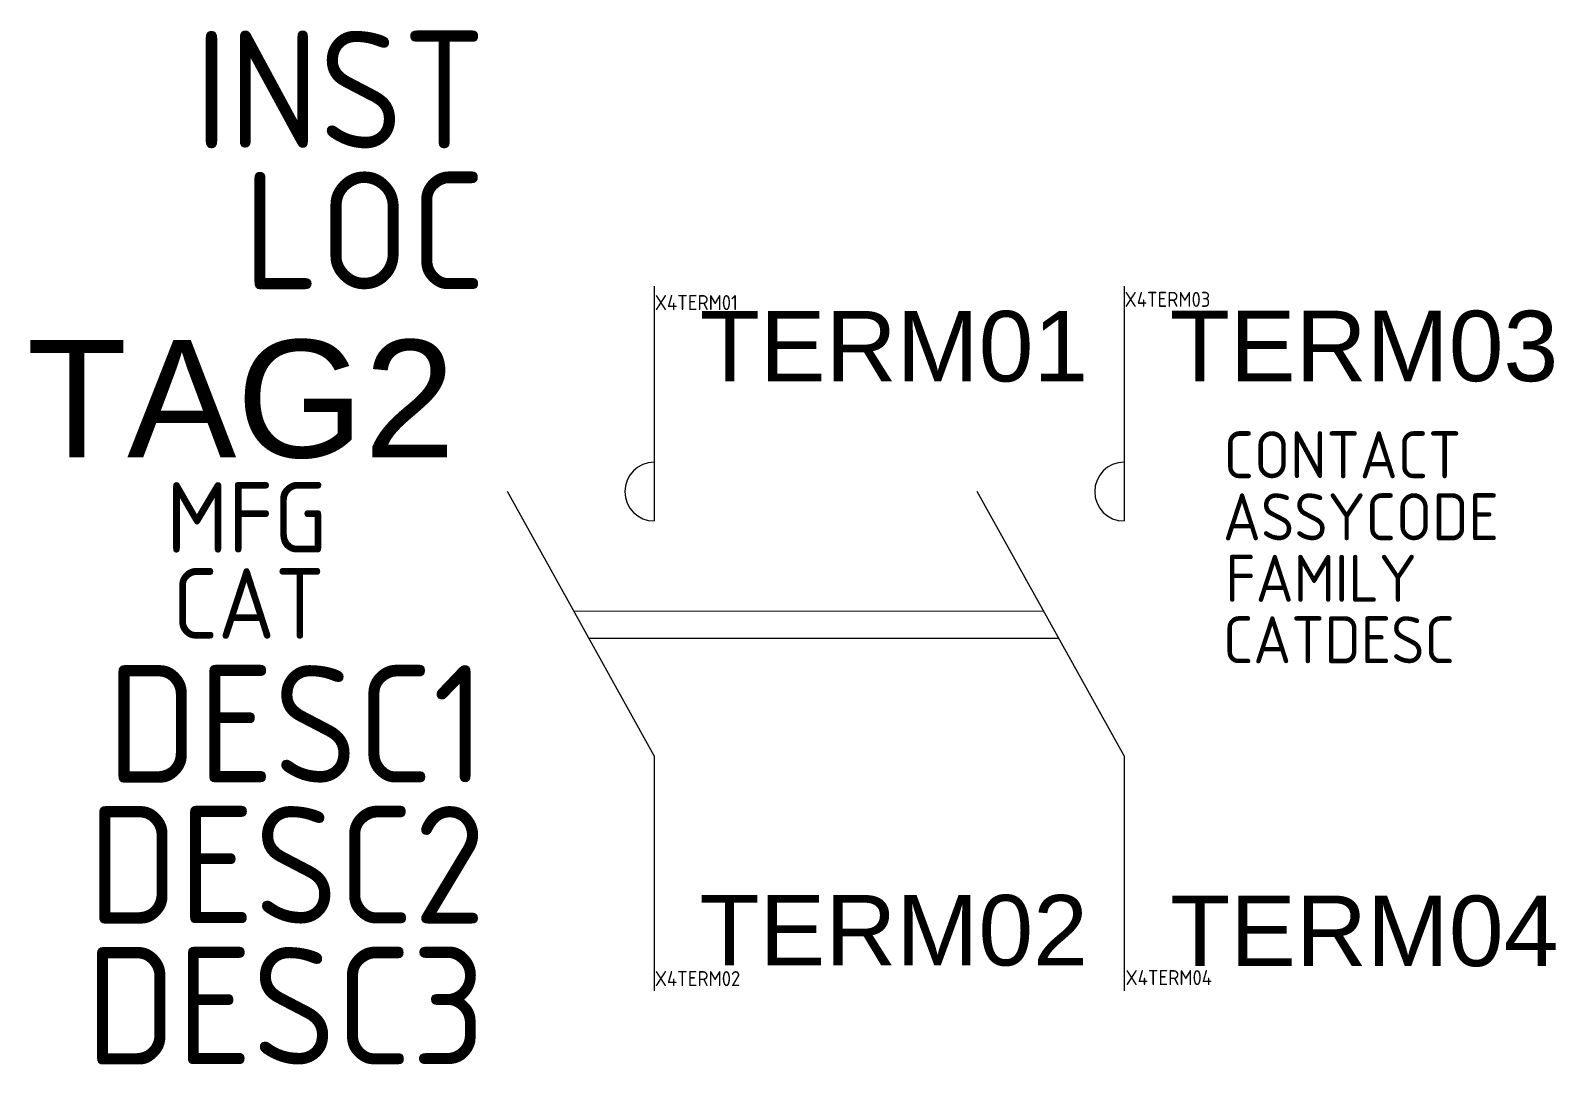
# Model space of a CAD drawing. Header units: millimetres. Extents: x -23.3 to 9.1, y -6.5 to 15.5.
import ezdxf
from ezdxf.enums import TextEntityAlignment as Align

# ---------------------------------------------------------------- set-up
doc = ezdxf.new("R2010")
doc.units = ezdxf.units.MM
doc.styles.get("Standard").update_dxf_attribs({"font": 'ARIAL.TTF'})
doc.styles.add('WD_IEC', font='ISOCP2.shx', dxfattribs={"width": 0.9, "height": 4})

msp = doc.modelspace()

# ---------------------------------------------------------------- linework, layer by layer
for p, q in [((-10.059, 10.1), (-10.059, 5.1)), ((-0.059, 10.1), (-0.059, 5.1)), ((-10.059, 0.1), (-13.184, 5.725)), ((-0.059, 0.1), (-3.184, 5.725)), ((-11.77, 3.181), (-1.774, 3.187)), ((-11.452, 2.608), (-1.452, 2.608)), ((-10.059, 0.1), (-10.059, -4.9)), ((-0.059, 0.1), (-0.059, -4.9))]:
    msp.add_line(p, q)
for centre in [(-10.059, 5.725), (-0.059, 5.725)]:
    msp.add_arc(centre, 0.625, 90, 270)

# ---------------------------------------------------------------- texts
at = {"style": 'WD_IEC', "flags": 1}
for tag, text, height, p in [('INST', '', 2.5, (-13.646, 13.032)), ('LOC', '', 2.5, (-13.646, 10.032)), ('MFG', 'ACKO', 1.5, (-17.018, 4.427)), ('CAT', 'МК2', 1.5, (-17.071, 2.595)), ('DESC1', '', 2.5, (-13.646, -0.468)), ('DESC2', '', 2.5, (-13.646, -3.468)), ('DESC3', '', 2.5, (-13.646, -6.468))]:
    msp.add_attdef(tag, text=text, height=height, dxfattribs=at).set_placement(p, align=Align.RIGHT)
for tag, p, s, height in [('X4TERM01', (-10.046, 9.589), '', 0.32), ('X4TERM03', (-0.048, 9.657), '', 0.32), ('CONTACT', (2.06, 6.009), 'NO', 1), ('ASSYCODE', (2.046, 4.689), '', 1), ('FAMILY', (2.099, 3.38), 'MS_ACKO', 1), ('CATDESC', (2.046, 2.072), '', 1), ('X4TERM02', (-10.047, -4.8), '', 0.32), ('X4TERM04', (-0.028, -4.779), '', 0.32)]:
    msp.add_attdef(tag, p, s, height=height, dxfattribs=at)
for tag, p, s in [('TERM01', (-9.089, 8.07), '1'), ('TERM03', (0.915, 8.075), '3'), ('TERM02', (-9.095, -4.361), '2'), ('TERM04', (0.919, -4.374), '4')]:
    msp.add_attdef(tag, p, s, height=1.5)
msp.add_attdef('TAG2', text='K', height=2.5).set_placement((-14.292, 6.452), align=Align.RIGHT)

doc.saveas('drawing.dxf')
